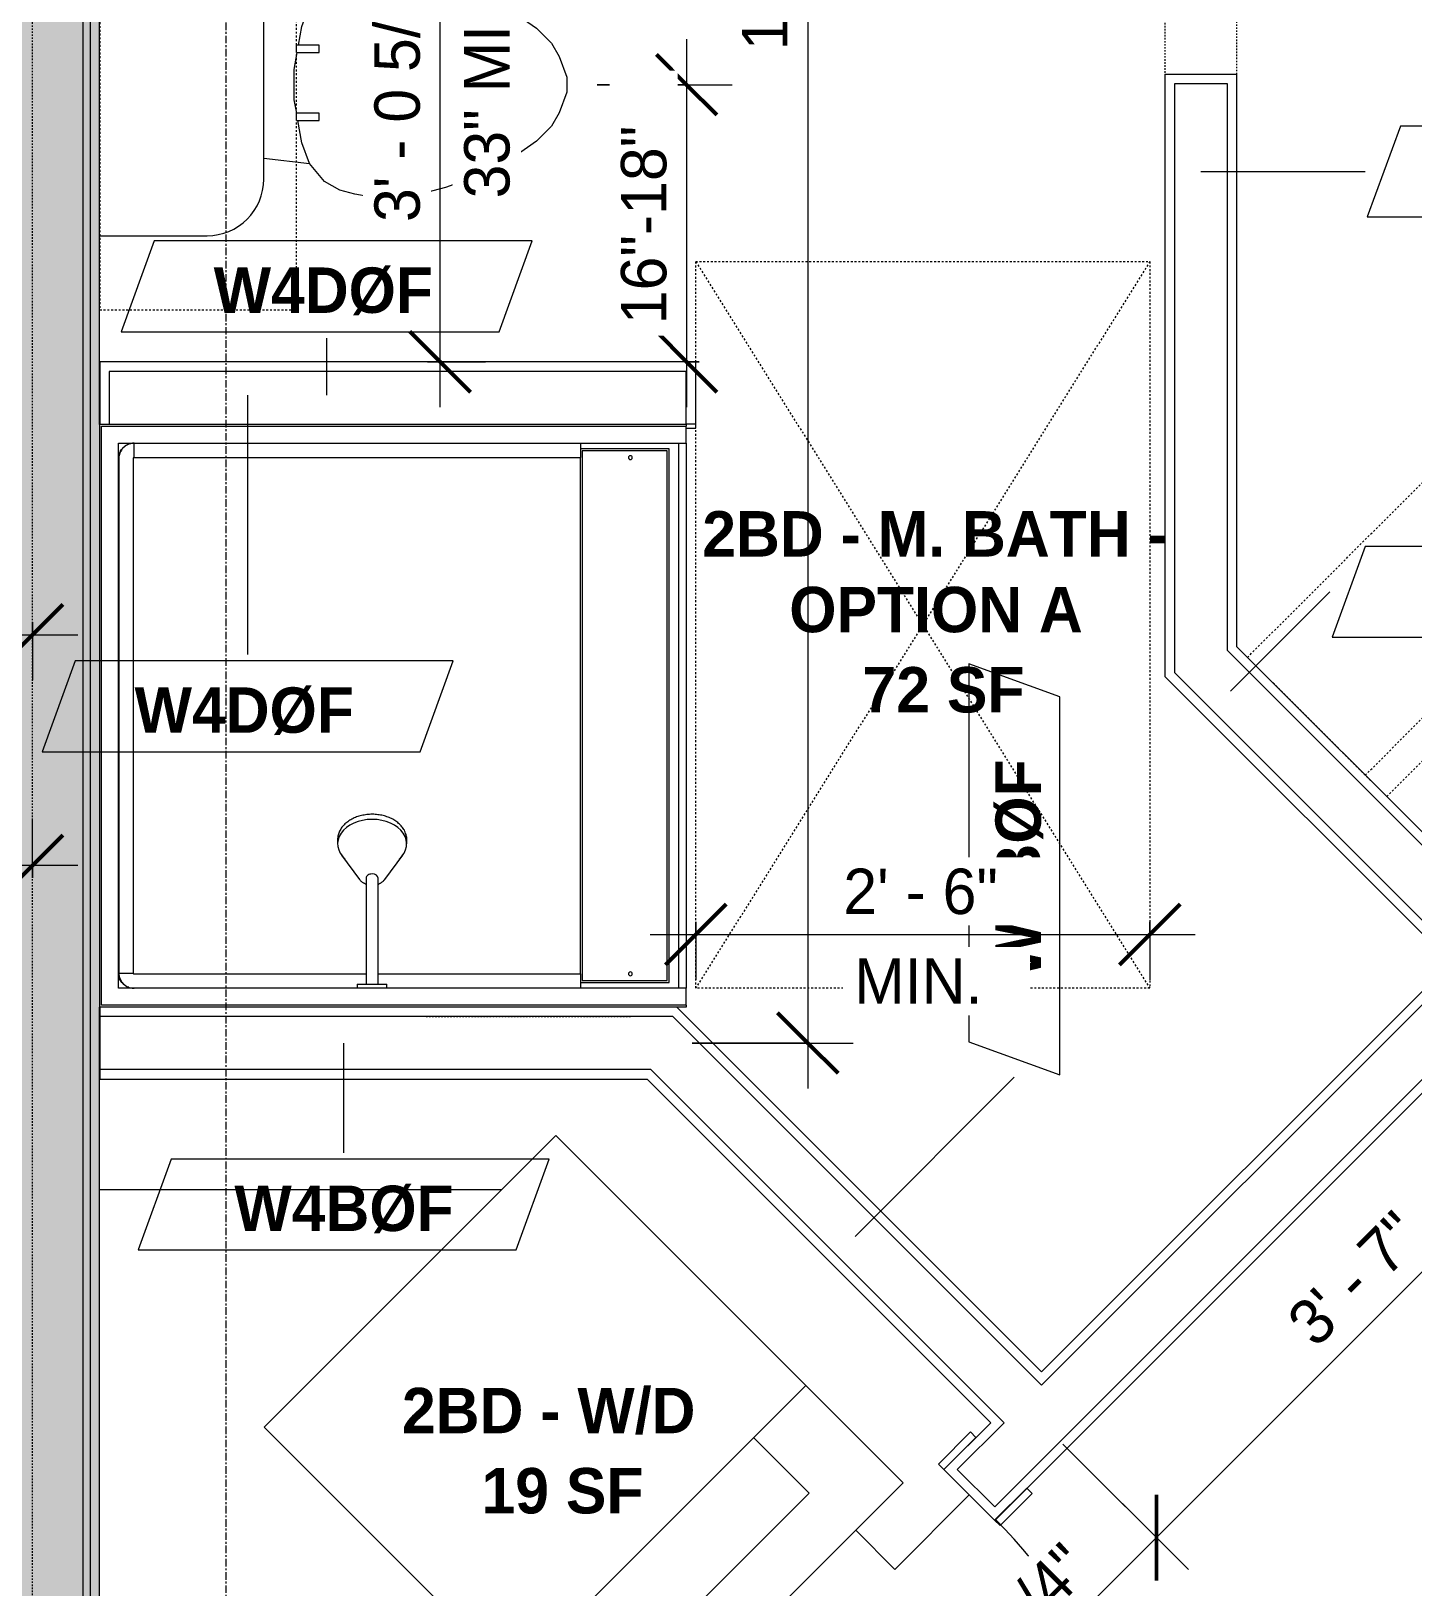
# Model space of a CAD drawing. Header units: inches. Extents: x -4058 to -1781, y 9814 to 12264.
# Drawn here: x -2513.2 to -2421.9, y 10501.3 to 10604.1 of the extents above; entities that cross this region are included whole.
import ezdxf

# ---------------------------------------------------------------- set-up
doc = ezdxf.new("R2010")
doc.units = ezdxf.units.IN
doc.header["$MEASUREMENT"] = 0
for name, pattern in [('Dash', [0.25, 0.125, -0.125]), ('Dash 3_32_', [0.1875, 0.09375, -0.09375]), ('Grid Line 1_2_', [0.875, 0.5, -0.125, 0.125, -0.125]), ('Overhead', [0.15625, 0.09375, -0.0625])]:
    doc.linetypes.add(name, pattern=pattern)
for name, color, linetype, lineweight in [('0-1', 7, 'Continuous', 5), ('A-ANNO-DIMS', 211, 'Continuous', 9), ('A-ANNO-DIMS-32', 211, 'Continuous', 9), ('A-AREA-IDEN', 2, 'Continuous', 9), ('A-DETL-1', 90, 'Dash 3_32_', 9), ('A-DETL-GENF-3', 92, 'Overhead', 9), ('A-DETL-MEDM-1', 33, 'Continuous', 9), ('A-DOOR-2', 31, 'Continuous', 9), ('A-FLOR-2', 192, 'Continuous', 9), ('A-GENM', 5, 'Continuous', 9), ('A-GENM-2', 147, 'Dash', 9), ('A-WALL-1', 7, 'Continuous', 9), ('A-WALL-2', 113, 'Continuous', 9), ('A-WALL-IDEN', 211, 'Continuous', 9), ('I-WALL-1', 1, 'Continuous', 18), ('I-WALL-2', 10, 'Continuous', 5), ('I-WALL-3', 7, 'Continuous', 9), ('P-SANR-FIXT', 6, 'Continuous', 9), ('Q-CASE', 31, 'Continuous', 9), ('Q-CASE-2', 31, 'Dash', 9), ('Q-CASE-HDLN', 31, 'Dash', 9), ('S-GRID-1', 1, 'Grid Line 1_2_', 9)]:
    doc.layers.add(name, color=color, linetype=linetype, lineweight=lineweight)
doc.styles.add('Century Gothic', font='ufonts.com_century-gothic.ttf', dxfattribs={"height": 3})
doc.styles.add('Century Gothic_B', font='GOTHICB.TTF', dxfattribs={"height": 3})
doc.dimstyles.new('MARKETING_DIMENSION', dxfattribs={"dimscale": 12, "dimtxt": 3.132505, "dimasz": 0.333333, "dimexe": 0.25, "dimexo": 0.166667, "dimgap": 0.041667, "dimtad": 1, "dimdec": 4, "dimrnd": 0.0625, "dimzin": 3, "dimdsep": 46, "dimlunit": 4, "dimtxsty": 'Century Gothic', "dimblk1": 'OBLIQUE', "dimblk2": 'OBLIQUE', "dimsah": 1, "dimcen": 0.09, "dimdle": 0.25, "dimazin": 0, "dimtfac": 1, "dimtdec": 4, "dimtix": 1, "dimtmove": 0, "dimatfit": 3, "dimfxl": 1, "dimtvp": 1, "dimtfill": 1, "dimfrac": 2, "dimtolj": 1, "dimtzin": 0, "dimarcsym": 2})
doc.dimstyles.new('THE_DIMENSION_STRING_3', dxfattribs={"dimscale": 12, "dimtxt": 3.132505, "dimasz": 0.333333, "dimexe": 0.25, "dimexo": 0.166667, "dimgap": 0.041667, "dimtad": 1, "dimdec": 4, "dimrnd": 0.0625, "dimzin": 3, "dimdsep": 46, "dimlunit": 4, "dimtxsty": 'Century Gothic', "dimblk1": 'OBLIQUE', "dimblk2": 'OBLIQUE', "dimsah": 1, "dimcen": 0.09, "dimdle": 0.25, "dimazin": 0, "dimtfac": 1, "dimtdec": 4, "dimtix": 1, "dimtmove": 0, "dimatfit": 3, "dimfxl": 1, "dimtvp": 1, "dimtfill": 1, "dimfrac": 2, "dimtolj": 1, "dimtzin": 0, "dimarcsym": 2})
doc.dimstyles.new('THE_DIMENSION_STRING_5', dxfattribs={"dimscale": 12, "dimtxt": 3.132505, "dimasz": 0.333333, "dimexe": 0.25, "dimexo": 0.166667, "dimgap": 0.041667, "dimtad": 1, "dimdec": 4, "dimrnd": 0.0625, "dimzin": 3, "dimdsep": 46, "dimlunit": 4, "dimtxsty": 'Century Gothic', "dimblk1": 'OBLIQUE', "dimblk2": 'OBLIQUE', "dimsah": 1, "dimcen": 0.09, "dimdle": 0.25, "dimazin": 0, "dimtfac": 1, "dimtdec": 4, "dimtix": 1, "dimtmove": 0, "dimatfit": 3, "dimfxl": 1, "dimtvp": 1, "dimtfill": 1, "dimfrac": 2, "dimtolj": 1, "dimtzin": 0, "dimarcsym": 2})

# ---------------------------------------------------------------- blocks, each defined once
blk = doc.blocks.new('CTR - 1st Phase - Common Walls_rvt-1-UNITS PLANS - 3RD FLOOR')
at = {"layer": 'I-WALL-1'}
blk.add_hatch(color=256, dxfattribs=at).paths.add_polyline_path([(-2509.31, 10458.16), (-2508.69, 10458.16), (-2508.69, 10843.14), (-2509.31, 10843.14), (-2509.31, 10463.59)], flags=0)
at = {"layer": 'I-WALL-2'}
for points in [[(-2509.81, 10457.54), (-2509.81, 10843.14), (-2515.31, 10843.14), (-2515.31, 10457.54)], [(-2509.31, 10457.54), (-2509.31, 10843.14), (-2509.81, 10843.14), (-2509.81, 10457.54)]]:
    blk.add_hatch(color=256, dxfattribs=at).paths.add_polyline_path(points, flags=0)
at = {"layer": 'A-WALL-1'}
for p, q in [((-2509.81, 10843.14), (-2509.81, 10458.16)), ((-2509.31, 10843.14), (-2509.31, 10458.16))]:
    blk.add_line(p, q, dxfattribs=at)
at = {"layer": 'I-WALL-3'}
for p, q in [((-2508.69, 10578.1), (-2508.69, 10843.14)), ((-2508.69, 10458.16), (-2508.69, 10539.6))]:
    blk.add_line(p, q, dxfattribs=at)
blk = doc.blocks.new('Door-Opening - CLEAR OPENING - 34_ x 80_-3928388-UNITS PLANS - 3RD FLOOR')
at = {"layer": 'A-DETL-GENF-3'}
for p, q in [((16.68, 2.37), (-17.32, 2.37)), ((-17.32, -2.38), (16.68, -2.38))]:
    blk.add_line(p, q, dxfattribs=at)
at = {"layer": 'A-DETL-MEDM-1'}
for p, q in [((-17.32, 2.37), (-17.32, -2.38)), ((16.68, -2.38), (16.68, 2.37))]:
    blk.add_line(p, q, dxfattribs=at)
blk = doc.blocks.new('OD_CW_Closet - OD_CW_Closet-3810279-UNITS PLANS - 3RD FLOOR')
at = {"layer": 'Q-CASE-HDLN'}
for p, q in [((0.74, -24), (0.74, 0)), ((0.74, 0), (87.24, 0)), ((87.24, 0), (87.24, -24)), ((0.74, -11), (87.24, -11)), ((0.74, -13), (87.24, -13)), ((87.24, -24), (0.74, -24))]:
    blk.add_line(p, q, dxfattribs=at)
blk = doc.blocks.new('SWING - SINGLE - FLUSH - SWING - FLUSH - 3-0 x 6-8 - PASSAGE-4202138-UNITS PLANS - 3RD FLOOR')
at = {"layer": 'A-DOOR-2'}
for p, q in [((16, 10.5), (16, 38.39)), ((18, 38.39), (16, 38.39)), ((18, 10.5), (18, 38.39)), ((16, 2.37), (16, 8.75)), ((18, 2.37), (18, 8.75)), ((-18, 2.87), (-21, 2.87)), ((-21, 2.87), (-21, 2.37)), ((-21, 2.37), (-18, 2.37)), ((-18, 2.37), (-18, 2.87)), ((18, 2.37), (16, 2.37)), ((21, 2.87), (18, 2.87)), ((18, 2.87), (18, 2.37)), ((18, 2.37), (21, 2.37)), ((21, 2.37), (21, 2.87)), ((-18, -2.38), (-21, -2.38)), ((-21, -2.38), (-21, -2.88)), ((-21, -2.88), (-18, -2.88)), ((-18, -2.88), (-18, -2.38)), ((21, -2.38), (18, -2.38)), ((18, -2.38), (18, -2.88)), ((18, -2.88), (21, -2.88)), ((21, -2.88), (21, -2.38))]:
    blk.add_line(p, q, dxfattribs=at)
blk.add_arc((18, 2.37), 36.07, 93.1789, 180, dxfattribs=at)
blk = doc.blocks.new('Toilet-Domestic-3D - Toilet-Domestic-3D-V56-UNITS PLANS - 3RD FLOOR')
at = {"layer": 'P-SANR-FIXT'}
for p, q in [((-2.74, 11), (-1.87, 11.5)), ((-1.87, 11.5), (-0.5, 12)), ((-0.5, 12), (0.5, 12)), ((0.5, 12), (1.87, 11.5)), ((1.87, 11.5), (2.74, 11)), ((-3.74, 10), (-2.74, 11)), ((2.74, 11), (3.74, 10)), ((-5.13, 8), (-3.74, 10)), ((3.74, 10), (5.13, 8)), ((-6.06, 6), (-5.13, 8)), ((5.13, 8), (6.06, 6)), ((-6.79, 4), (-6.06, 6)), ((6.06, 6), (6.79, 4)), ((-7.33, 1.99), (-6.79, 4)), ((6.79, 4), (7.33, 1.99)), ((-7.5, 0), (-7.33, 1.99)), ((7.33, 1.99), (7.5, 0)), ((-7.41, -1), (-7.5, 0)), ((-7.24, -2), (-7.41, -1)), ((7.41, -1), (7.24, -2)), ((7.5, 0), (7.41, -1)), ((-6.97, -3), (-7.24, -2)), ((7.24, -2), (6.97, -3)), ((-6.4, -4), (-6.97, -3)), ((6.97, -3), (6.4, -4)), ((-5.21, -5), (-6.4, -4)), ((6.4, -4), (5.21, -5)), ((-3.84, -5.5), (-5.21, -5)), ((-4.86, -8.02), (-5.21, -5)), ((5.21, -5), (3.84, -5.5)), ((4.86, -8.02), (5.21, -5)), ((-2.61, -5.72), (-3.84, -5.5)), ((-1, -6), (-2.13, -5.8)), ((1, -6), (-1, -6)), ((1.89, -5.84), (1, -6)), ((3.84, -5.5), (2.37, -5.76)), ((6.25, -8.02), (-6.25, -8.02)), ((-9.98, -11.75), (-9.98, -18.86)), ((9.98, -18.86), (9.98, -11.75))]:
    blk.add_line(p, q, dxfattribs=at)
for centre, start, end in [((-6.25, -11.75), 90, 180), ((6.25, -11.75), 0, 90)]:
    blk.add_arc(centre, 3.73, start, end, dxfattribs=at)
blk = doc.blocks.new('ADA Clearances - 30_x48_-V33-UNITS PLANS - 3RD FLOOR')
at = {"layer": 'A-GENM-2'}
for p, q in [((15, 24), (-15, -24)), ((-15, 24), (15, -24)), ((-15, 17.37), (-15, 24)), ((-15, 24), (15, 24)), ((15, 24), (15, -24)), ((-15, -24), (-15, 13)), ((15, -24), (-15, -24))]:
    blk.add_line(p, q, dxfattribs=at)
blk = doc.blocks.new('300 Series Wall Hung Cabinet_326 - 30_-2909952-UNITS PLANS - 3RD FLOOR')
at = {"layer": 'Q-CASE'}
for p, q in [((-2.5, -13.19), (-2.01, -13.19)), ((-2.5, -13.19), (-2.5, -14.69)), ((-2.01, -14.69), (-2.01, -13.19)), ((2, -13.19), (2.49, -13.19)), ((2, -13.19), (2, -14.69)), ((2.49, -14.69), (2.49, -13.19)), ((-2.5, -14.69), (-2.01, -14.69)), ((2, -14.69), (2.49, -14.69))]:
    blk.add_line(p, q, dxfattribs=at)
at = {"layer": 'Q-CASE-2'}
for p, q in [((15, -0.19), (-15, -0.19)), ((-15, -0.19), (-15, -13.19)), ((15, -13.19), (15, -0.19)), ((-15, -13.19), (15, -13.19))]:
    blk.add_line(p, q, dxfattribs=at)
blk = doc.blocks.new('Stacked Washer and Dryer - 26_x25_ - Private-3627842-UNITS PLANS - 3RD FLOOR')
at = {"layer": 'P-SANR-FIXT'}
for p, q in [((0, 13.625), (32.4375, 13.625)), ((0, 13.625), (0, -13.625)), ((23.34375, -13.625), (23.34375, 13.625)), ((32.4375, 13.625), (32.4375, -13.625)), ((28.53125, 8.75), (23.34375, 8.75)), ((28.53125, -8.75), (28.53125, 8.75)), ((23.34375, -8.75), (28.53125, -8.75)), ((32.4375, -13.625), (0, -13.625))]:
    blk.add_line(p, q, dxfattribs=at)
blk = doc.blocks.new('The Shower - The Shower-4199730-UNITS PLANS - 3RD FLOOR')
at = {"layer": 'P-SANR-FIXT'}
for p, q in [((0, 39.25), (0.12, 39.25)), ((0, 0.5), (0, 39.25)), ((1.25, 39.25), (0.12, 39.25)), ((0.12, 0.62), (0.12, 39.25)), ((1.25, 39.25), (37.25, 39.25)), ((1.25, 38.75), (1.25, 39.25)), ((1.25, 1.75), (1.25, 39.25)), ((37.25, 39.25), (37.25, 38.75)), ((38.38, 39.25), (37.25, 39.25)), ((37.25, 39.25), (37.25, 19.48)), ((38.38, 39.25), (38.5, 39.25)), ((38.38, 39.25), (38.38, 0.62)), ((38.5, 39.25), (38.5, 0.5)), ((37.25, 38.75), (1.25, 38.75)), ((1.62, 38.13), (1.62, 32.27)), ((36.88, 38.13), (1.62, 38.13)), ((36.88, 32.27), (36.88, 38.13)), ((36.75, 38), (1.75, 38)), ((1.75, 38), (1.75, 32.38)), ((36.75, 32.38), (36.75, 38)), ((1.75, 32.38), (36.75, 32.38)), ((2.2, 2.75), (2.2, 32.27)), ((36.3, 32.27), (2.2, 32.27)), ((36.3, 18.89), (36.3, 32.27)), ((36.3, 2.75), (36.3, 18.11)), ((37.25, 17.52), (37.25, 1.75)), ((1.28, 2.51), (1.3, 2.43)), ((1.37, 2.28), (1.38, 2.26)), ((1.4, 2.23), (1.42, 2.2)), ((1.51, 2.08), (1.58, 2.01)), ((2.25, 2.7), (36.25, 2.7)), ((36.92, 2.01), (36.99, 2.08)), ((37.08, 2.2), (37.1, 2.23)), ((37.12, 2.26), (37.13, 2.28)), ((37.2, 2.43), (37.22, 2.51)), ((37.25, 1.75), (1.25, 1.75)), ((1.7, 1.92), (1.73, 1.9)), ((1.93, 1.8), (2.01, 1.78)), ((2.25, 1.77), (36.25, 1.77)), ((36.25, 1.75), (36.25, 1.77)), ((36.49, 1.78), (36.57, 1.8)), ((36.77, 1.9), (36.8, 1.92)), ((38.5, 0.5), (0, 0.5)), ((38.38, 0.62), (0.12, 0.62))]:
    blk.add_line(p, q, dxfattribs=at)
for centre, radius, start, end in [((2.2, 35.56), 0.125, 0, 180), ((2.2, 35.56), 0.125, 180, 0), ((36.3, 35.56), 0.125, 0, 180), ((36.3, 35.56), 0.125, 180, 0), ((2.25, 2.75), 1, 180, 270), ((36.25, 2.75), 1, 270, 0)]:
    blk.add_arc(centre, radius, start, end, dxfattribs=at)
for centre, major_axis, start_param, end_param in [((2.2, 32.28), (-0.95, 0), 0, 1.570796), ((36.3, 32.28), (0.95, 0), 4.712389, 6.283185)]:
    blk.add_ellipse(centre, major_axis=major_axis, ratio=0.019505, start_param=start_param, end_param=end_param, dxfattribs=at)
for points, knots in [([(1.25, 2.77), (1.25, 2.77), (1.27, 2.76), (1.4, 2.76), (1.64, 2.75), (1.95, 2.75), (2.12, 2.75), (2.2, 2.75)], [-1, -1, -1, -1, -0.833333, -0.666667, -0.333333, -0.166667, 0, 0, 0, 0]), ([(1.25, 2.77), (1.25, 2.7), (1.26, 2.57), (1.34, 2.32), (1.53, 2.04), (1.8, 1.86), (2.06, 1.78), (2.19, 1.77), (2.25, 1.77)], [-1, -1, -1, -1, -0.874768, -0.749536, -0.499072, -0.248608, -0.123376, 0.001856, 0.001856, 0.001856, 0.001856]), ([(1.59, 2), (1.55, 2.04), (1.47, 2.12), (1.41, 2.21), (1.38, 2.25)], [0.4597287, 0.4597287, 0.4597287, 0.4597287, 0.5714286, 0.666048, 0.666048, 0.666048, 0.666048]), ([(2.2, 2.75), (2.2, 2.74), (2.2, 2.74), (2.2, 2.73), (2.21, 2.72), (2.21, 2.72), (2.22, 2.71), (2.23, 2.71), (2.24, 2.7), (2.24, 2.7), (2.25, 2.7), (2.25, 2.7)], [-1, -1, -1, -1, -0.833333, -0.75, -0.666667, -0.583333, -0.416667, -0.291667, -0.208333, -0.083333, 0, 0, 0, 0]), ([(36.25, 1.77), (36.32, 1.77), (36.45, 1.78), (36.7, 1.86), (36.98, 2.04), (37.16, 2.32), (37.24, 2.57), (37.25, 2.7), (37.25, 2.77)], [-1, -1, -1, -1, -0.874768, -0.749536, -0.499072, -0.248608, -0.123376, 0.001856, 0.001856, 0.001856, 0.001856]), ([(36.25, 2.7), (36.26, 2.7), (36.26, 2.7), (36.27, 2.7), (36.28, 2.71), (36.28, 2.71), (36.29, 2.72), (36.29, 2.73), (36.3, 2.74), (36.3, 2.74), (36.3, 2.75), (36.3, 2.75)], [-1, -1, -1, -1, -0.833333, -0.75, -0.666667, -0.583333, -0.416667, -0.291667, -0.208333, -0.083333, 0, 0, 0, 0]), ([(36.25, 1.8), (36.25, 1.82), (36.25, 1.91), (36.25, 2.14), (36.25, 2.45), (36.25, 2.62), (36.25, 2.7)], [-0.8333333, -0.8333333, -0.8333333, -0.8333333, -0.6666667, -0.3333333, -0.1666667, 0, 0, 0, 0]), ([(37.01, 2.11), (36.97, 2.05), (36.89, 1.97), (36.79, 1.91), (36.75, 1.88)], [0.4462442, 0.4462442, 0.4462442, 0.4462442, 0.5714286, 0.666048, 0.666048, 0.666048, 0.666048]), ([(37.19, 2.42), (37.18, 2.38), (37.16, 2.33), (37.13, 2.27), (37.12, 2.25)], [0.2167295, 0.2167295, 0.2167295, 0.2167295, 0.2857143, 0.332096, 0.332096, 0.332096, 0.332096]), ([(2.25, 1.75), (2.17, 1.75), (2.03, 1.77), (1.86, 1.82), (1.77, 1.87), (1.75, 1.88)], [0, 0, 0, 0, 0.1428571, 0.2857143, 0.332096, 0.332096, 0.332096, 0.332096]), ([(36.75, 1.88), (36.7, 1.85), (36.59, 1.8), (36.42, 1.76), (36.31, 1.75), (36.25, 1.75)], [0.6665409, 0.6665409, 0.6665409, 0.6665409, 0.7857143, 0.8928571, 1, 1, 1, 1])]:
    blk.add_open_spline(points, degree=3, knots=knots, dxfattribs=at)
for points in [[(1.25, 2.71), (1.25, 2.72), (1.25, 2.74), (1.25, 2.75)], [(1.38, 2.25), (1.37, 2.27), (1.36, 2.3), (1.35, 2.32)], [(37.12, 2.25), (37.09, 2.21), (37.07, 2.18), (37.05, 2.15)], [(37.25, 2.75), (37.25, 2.72), (37.25, 2.7), (37.25, 2.67)], [(1.75, 1.88), (1.71, 1.91), (1.67, 1.94), (1.63, 1.97)]]:
    blk.add_open_spline(points, degree=3, dxfattribs=at)
blk = doc.blocks.new('Shower Head - Shower Head-3265626-UNITS PLANS - 3RD FLOOR')
at = {"layer": 'P-SANR-FIXT'}
for p, q in [((-0.98, 0), (-0.98, -0.26)), ((-0.98, 0), (0.98, 0)), ((0.98, -0.26), (-0.98, -0.26)), ((-0.39, -0.26), (-0.39, -1)), ((0.39, -1), (0.39, -0.26)), ((0.98, -0.26), (0.98, 0)), ((-0.39, -6.01), (-0.39, -7.27)), ((0.39, -7.27), (0.39, -6.01)), ((-0.84, -7.19), (-2.02, -8.78)), ((2.02, -8.78), (0.84, -7.19)), ((-2.28, -9.54), (-2.28, -9.81)), ((2.28, -9.81), (2.28, -9.54))]:
    blk.add_line(p, q, dxfattribs=at)
at = {"layer": 'P-SANR-FIXT', "flags": 128}
for points in [[(-0.39, -1), (-0.39, -1.29), (-0.39, -1.57), (-0.39, -1.85), (-0.39, -2.13), (-0.39, -2.41), (-0.39, -2.69), (-0.39, -2.96), (-0.39, -3.23), (-0.39, -3.5), (-0.39, -3.76), (-0.39, -4.02), (-0.39, -4.27), (-0.39, -4.52), (-0.39, -4.77), (-0.39, -5), (-0.39, -5.23), (-0.39, -5.46), (-0.39, -5.67), (-0.39, -5.88), (-0.39, -6.01)], [(0.39, -6.01), (0.39, -5.81), (0.39, -5.6), (0.39, -5.38), (0.39, -5.15), (0.39, -4.92), (0.39, -4.68), (0.39, -4.43), (0.39, -4.18), (0.39, -3.93), (0.39, -3.67), (0.39, -3.4), (0.39, -3.13), (0.39, -2.86), (0.39, -2.59), (0.39, -2.31), (0.39, -2.03), (0.39, -1.75), (0.39, -1.46), (0.39, -1.18), (0.39, -1)], [(-0.39, -6.87), (-0.43, -6.88), (-0.46, -6.9), (-0.49, -6.91), (-0.52, -6.93), (-0.55, -6.94), (-0.58, -6.96), (-0.61, -6.98), (-0.64, -7), (-0.67, -7.03), (-0.7, -7.05), (-0.73, -7.07), (-0.76, -7.1), (-0.78, -7.13), (-0.81, -7.16), (-0.83, -7.19), (-0.84, -7.19)], [(0.84, -7.19), (0.81, -7.16), (0.79, -7.13), (0.76, -7.1), (0.73, -7.08), (0.7, -7.05), (0.68, -7.03), (0.65, -7.01), (0.62, -6.98), (0.59, -6.97), (0.56, -6.95), (0.53, -6.93), (0.49, -6.91), (0.46, -6.9), (0.43, -6.89), (0.4, -6.87)], [(-2.28, -9.81), (-2.28, -9.88), (-2.28, -9.95), (-2.27, -10.02), (-2.25, -10.09), (-2.24, -10.16), (-2.21, -10.23), (-2.19, -10.3), (-2.16, -10.36), (-2.13, -10.43), (-2.09, -10.49), (-2.05, -10.55), (-2.01, -10.61), (-1.97, -10.67), (-1.92, -10.73), (-1.86, -10.79), (-1.81, -10.84), (-1.75, -10.89), (-1.69, -10.94), (-1.63, -10.99), (-1.57, -11.04), (-1.5, -11.08), (-1.43, -11.12), (-1.36, -11.16), (-1.28, -11.2), (-1.21, -11.24), (-1.13, -11.27), (-1.05, -11.3), (-0.97, -11.33), (-0.89, -11.36), (-0.81, -11.38), (-0.72, -11.4), (-0.64, -11.42), (-0.55, -11.44), (-0.47, -11.45), (-0.38, -11.46), (-0.29, -11.47), (-0.2, -11.48), (-0.11, -11.49), (-0.02, -11.49), (0, -11.49)], [(0, -11.49), (0.09, -11.49), (0.18, -11.48), (0.27, -11.48), (0.35, -11.47), (0.44, -11.46), (0.53, -11.44), (0.62, -11.43), (0.7, -11.41), (0.79, -11.39), (0.87, -11.36), (0.95, -11.34), (1.03, -11.31), (1.11, -11.28), (1.19, -11.25), (1.26, -11.21), (1.34, -11.17), (1.41, -11.13), (1.48, -11.09), (1.55, -11.05), (1.61, -11), (1.68, -10.95), (1.74, -10.9), (1.8, -10.85), (1.85, -10.8), (1.9, -10.74), (1.95, -10.69), (2, -10.63), (2.04, -10.57), (2.08, -10.51), (2.12, -10.44), (2.15, -10.38), (2.18, -10.31), (2.21, -10.25), (2.23, -10.18), (2.25, -10.11), (2.26, -10.04), (2.27, -9.97), (2.28, -9.9), (2.28, -9.83), (2.28, -9.81)]]:
    blk.add_lwpolyline(points, dxfattribs=at)
at = {"layer": 'P-SANR-FIXT'}
for centre, major_axis, start_param, end_param in [((0, -7.27), (0.394, 0), 3.141593, 4.712389), ((0, -7.27), (-0.394, 0), 1.570796, 3.141593), ((0, -9.54), (2.28, 0), 2.468394, 4.712389), ((0, -9.54), (-2.28, 0), 1.570796, 3.814791)]:
    blk.add_ellipse(centre, major_axis=major_axis, ratio=0.707107, start_param=start_param, end_param=end_param, dxfattribs=at)
blk = doc.blocks.new('DIMBLOCK649-UNITS PLANS - 3RD FLOOR')
at = {"layer": 'A-ANNO-DIMS-32'}
for p, q in [((-2445.05, 10510.73), (-2436.76, 10502.44)), ((-2438.88, 10504.56), (-2445.05, 10510.73)), ((-2456.38, 10487.06), (-2438.88, 10504.56)), ((-2456.96, 10487.65), (-2454.25, 10484.94)), ((-2456.38, 10487.06), (-2456.96, 10487.65))]:
    blk.add_line(p, q, dxfattribs=at)
at = {"layer": 'A-ANNO-DIMS-32', "lineweight": 50}
for p, q in [((-2438.88, 10504.56), (-2438.88, 10507.39)), ((-2438.88, 10504.56), (-2438.88, 10501.73)), ((-2456.38, 10487.06), (-2456.38, 10489.89)), ((-2456.38, 10487.06), (-2456.38, 10484.23))]:
    blk.add_line(p, q, dxfattribs=at)
at = {"layer": 'A-ANNO-DIMS-32', "color": 0, "insert": (-2457.12, 10492.47), "char_height": 3, "width": 21.7784, "attachment_point": 1, "rotation": 45, "line_spacing_factor": 0.984502, "style": 'Century Gothic', "bg_fill": 3, "box_fill_scale": 1.25, "bg_fill_color": 256, "bg_fill_true_color": 13158600, "bg_fill_transparency": 0}
blk.add_mtext('2\' - 0 3/4"', dxfattribs=at)
blk = doc.blocks.new('_Oblique')
at = {"color": 0, "linetype": 'ByBlock', "lineweight": -2}
blk.add_line((-0.5, -0.5), (0.5, 0.5), dxfattribs=at)
blk = doc.blocks.new('DIMBLOCK650-UNITS PLANS - 3RD FLOOR')
at = {"layer": 'A-ANNO-DIMS-32'}
for p, q in [((-2414.65, 10541.14), (-2406.35, 10532.84)), ((-2408.47, 10534.97), (-2414.65, 10541.14)), ((-2438.88, 10504.56), (-2408.47, 10534.97)), ((-2445.05, 10510.73), (-2436.76, 10502.44)), ((-2438.88, 10504.56), (-2445.05, 10510.73))]:
    blk.add_line(p, q, dxfattribs=at)
at = {"layer": 'A-ANNO-DIMS-32', "lineweight": 50}
for p, q in [((-2408.47, 10534.97), (-2408.47, 10537.79)), ((-2408.47, 10534.97), (-2408.47, 10532.14)), ((-2438.88, 10504.56), (-2438.88, 10507.39)), ((-2438.88, 10504.56), (-2438.88, 10501.73))]:
    blk.add_line(p, q, dxfattribs=at)
at = {"layer": 'A-ANNO-DIMS-32', "color": 0, "insert": (-2430.46, 10519.13), "char_height": 3, "width": 12.5897, "attachment_point": 1, "rotation": 45, "line_spacing_factor": 0.984502, "style": 'Century Gothic', "bg_fill": 3, "box_fill_scale": 1.25, "bg_fill_color": 256, "bg_fill_true_color": 13158600, "bg_fill_transparency": 0}
blk.add_mtext('3\' - 7"', dxfattribs=at)
blk = doc.blocks.new('DIMBLOCK804-UNITS PLANS - 3RD FLOOR')
at = {"layer": 'A-ANNO-DIMS-32', "lineweight": 50}
for p, q in [((-2486.19, 10618.85), (-2488.19, 10620.85)), ((-2486.19, 10618.85), (-2484.19, 10616.85)), ((-2486.19, 10582.23), (-2488.19, 10584.23)), ((-2486.19, 10582.23), (-2484.19, 10580.23))]:
    blk.add_line(p, q, dxfattribs=at)
at = {"layer": 'A-ANNO-DIMS-32'}
for p, q in [((-2486.19, 10579.23), (-2486.19, 10621.85)), ((-2487.02, 10618.85), (-2483.19, 10618.85)), ((-2486.19, 10618.85), (-2487.02, 10618.85)), ((-2487.02, 10582.23), (-2483.19, 10582.23)), ((-2486.19, 10582.23), (-2487.02, 10582.23))]:
    blk.add_line(p, q, dxfattribs=at)
at = {"layer": 'A-ANNO-DIMS-32', "color": 0, "char_height": 3, "attachment_point": 1, "rotation": 90, "line_spacing_factor": 0.984502, "style": 'Century Gothic', "bg_fill": 3, "box_fill_scale": 1.25, "bg_fill_color": 256, "bg_fill_true_color": 13158600, "bg_fill_transparency": 0}
for s, insert, width in [('3\' - 0 5/8"', (-2490.54, 10591.47), 21.7784), ('33" MIN', (-2484.61, 10593.03), 18.0194)]:
    blk.add_mtext(s, dxfattribs=dict(at, insert=insert, width=width))
blk = doc.blocks.new('DIMBLOCK810-UNITS PLANS - 3RD FLOOR')
at = {"layer": 'A-ANNO-DIMS-32'}
for p, q in [((-2469.91, 10603.54), (-2469.91, 10579.23)), ((-2475.83, 10600.54), (-2466.91, 10600.54)), ((-2469.91, 10600.54), (-2475.83, 10600.54)), ((-2469.08, 10582.23), (-2472.91, 10582.23)), ((-2469.91, 10582.23), (-2469.08, 10582.23))]:
    blk.add_line(p, q, dxfattribs=at)
at = {"layer": 'A-ANNO-DIMS-32', "lineweight": 50}
for p, q in [((-2469.91, 10600.54), (-2471.91, 10602.54)), ((-2469.91, 10600.54), (-2467.91, 10598.54)), ((-2469.91, 10582.23), (-2471.91, 10584.23)), ((-2469.91, 10582.23), (-2467.91, 10580.23))]:
    blk.add_line(p, q, dxfattribs=at)
at = {"layer": 'A-ANNO-DIMS-32', "color": 0, "insert": (-2474.25, 10584.72), "char_height": 3, "width": 15.9907, "attachment_point": 1, "rotation": 90, "line_spacing_factor": 0.984502, "style": 'Century Gothic', "bg_fill": 3, "box_fill_scale": 1.25, "bg_fill_color": 256, "bg_fill_true_color": 13158600, "bg_fill_transparency": 0}
blk.add_mtext('16"-18"', dxfattribs=at)
blk = doc.blocks.new('Wall Tag - Arch Wall-3956453-UNITS PLANS - 3RD FLOOR')
at = {"layer": 'A-WALL-IDEN'}
for p, q in [((-0.3561, 0.0937), (-0.4244, -0.0937)), ((0.4244, 0.0937), (-0.3561, 0.0937)), ((0.3561, -0.0937), (0.4244, 0.0937)), ((-0.4244, -0.0937), (0.3561, -0.0937))]:
    blk.add_line(p, q, dxfattribs=at)
blk = doc.blocks.new('DIMBLOCK1193-UNITS PLANS - 3RD FLOOR')
at = {"layer": 'A-ANNO-DIMS-32', "lineweight": 50}
for p, q in [((-2469.31, 10544.4), (-2467.31, 10546.4)), ((-2439.31, 10544.4), (-2437.31, 10546.4)), ((-2469.31, 10544.4), (-2471.31, 10542.4)), ((-2439.31, 10544.4), (-2441.31, 10542.4))]:
    blk.add_line(p, q, dxfattribs=at)
at = {"layer": 'A-ANNO-DIMS-32'}
for p, q in [((-2469.31, 10545.23), (-2469.31, 10541.4)), ((-2469.31, 10544.4), (-2469.31, 10545.23)), ((-2439.31, 10545.23), (-2439.31, 10541.4)), ((-2439.31, 10544.4), (-2439.31, 10545.23)), ((-2472.31, 10544.4), (-2436.31, 10544.4))]:
    blk.add_line(p, q, dxfattribs=at)
at = {"layer": 'A-ANNO-DIMS-32', "color": 0, "char_height": 3, "attachment_point": 1, "line_spacing_factor": 0.984502, "style": 'Century Gothic', "bg_fill": 3, "box_fill_scale": 1.25, "bg_fill_color": 256, "bg_fill_true_color": 13158600, "bg_fill_transparency": 0}
for s, insert, width in [('2\' - 6"', (-2459.56, 10548.75), 12.5897), ('MIN.', (-2458.84, 10542.82), 10.8594)]:
    blk.add_mtext(s, dxfattribs=dict(at, insert=insert, width=width))
blk = doc.blocks.new('DIMBLOCK1224-UNITS PLANS - 3RD FLOOR')
at = {"layer": 'A-ANNO-DIMS-32'}
for p, q in [((-2461.91, 10684.23), (-2461.91, 10534.23)), ((-2461.08, 10681.23), (-2464.91, 10681.23)), ((-2461.91, 10681.23), (-2461.08, 10681.23)), ((-2469.54, 10537.23), (-2458.91, 10537.23)), ((-2461.91, 10537.23), (-2469.54, 10537.23))]:
    blk.add_line(p, q, dxfattribs=at)
at = {"layer": 'A-ANNO-DIMS-32', "lineweight": 50}
for p, q in [((-2461.91, 10681.23), (-2463.91, 10683.23)), ((-2461.91, 10681.23), (-2459.91, 10679.23)), ((-2461.91, 10537.23), (-2463.91, 10539.23)), ((-2461.91, 10537.23), (-2459.91, 10535.23))]:
    blk.add_line(p, q, dxfattribs=at)
at = {"layer": 'A-ANNO-DIMS-32', "color": 0, "insert": (-2466.25, 10602.81), "char_height": 3, "width": 15.394, "attachment_point": 1, "rotation": 90, "line_spacing_factor": 0.984502, "style": 'Century Gothic', "bg_fill": 3, "box_fill_scale": 1.25, "bg_fill_color": 256, "bg_fill_true_color": 13158600, "bg_fill_transparency": 0}
blk.add_mtext('12\' - 0"', dxfattribs=at)
blk = doc.blocks.new('DIMBLOCK1315-UNITS PLANS - 3RD FLOOR')
at = {"layer": 'A-ANNO-DIMS-32'}
for p, q in [((-2589.12, 10539.52), (-2589.12, 10551.96)), ((-2513.12, 10548.14), (-2513.12, 10551.96)), ((-2510.12, 10548.96), (-2589.12, 10548.96)), ((-2589.12, 10548.96), (-2589.12, 10539.52)), ((-2513.12, 10548.96), (-2513.12, 10548.14))]:
    blk.add_line(p, q, dxfattribs=at)
at = {"layer": 'A-ANNO-DIMS-32', "lineweight": 50}
for p, q in [((-2589.12, 10548.96), (-2587.12, 10550.96)), ((-2513.12, 10548.96), (-2511.12, 10550.96)), ((-2589.12, 10548.96), (-2591.12, 10546.96)), ((-2513.12, 10548.96), (-2515.12, 10546.96))]:
    blk.add_line(p, q, dxfattribs=at)
at = {"layer": 'A-ANNO-DIMS-32', "color": 0, "insert": (-2556.37, 10553.31), "char_height": 3, "width": 12.5897, "attachment_point": 1, "line_spacing_factor": 0.984502, "style": 'Century Gothic', "bg_fill": 3, "box_fill_scale": 1.25, "bg_fill_color": 256, "bg_fill_true_color": 13158600, "bg_fill_transparency": 0}
blk.add_mtext('6\' - 4"', dxfattribs=at)
blk = doc.blocks.new('DIMBLOCK1394-UNITS PLANS - 3RD FLOOR')
at = {"layer": 'A-ANNO-DIMS-32'}
for p, q in [((-2635.12, 10574.53), (-2635.12, 10561.2)), ((-2635.12, 10564.2), (-2635.12, 10574.53)), ((-2513.12, 10565.03), (-2513.12, 10561.2)), ((-2513.12, 10564.2), (-2513.12, 10565.03)), ((-2635.12, 10564.2), (-2510.12, 10564.2))]:
    blk.add_line(p, q, dxfattribs=at)
at = {"layer": 'A-ANNO-DIMS-32', "lineweight": 50}
for p, q in [((-2635.12, 10564.2), (-2633.12, 10566.2)), ((-2513.12, 10564.2), (-2511.12, 10566.2)), ((-2635.12, 10564.2), (-2637.12, 10562.2)), ((-2513.12, 10564.2), (-2515.12, 10562.2))]:
    blk.add_line(p, q, dxfattribs=at)
at = {"layer": 'A-ANNO-DIMS-32', "color": 0, "insert": (-2580.54, 10568.55), "char_height": 3, "width": 15.394, "attachment_point": 1, "line_spacing_factor": 0.984502, "style": 'Century Gothic', "bg_fill": 3, "box_fill_scale": 1.25, "bg_fill_color": 256, "bg_fill_true_color": 13158600, "bg_fill_transparency": 0}
blk.add_mtext('10\' - 2"', dxfattribs=at)

msp = doc.modelspace()

# ---------------------------------------------------------------- linework, layer by layer
at = {"layer": 'A-DETL-1'}
for p, q in [((-2513.12374, 10458.15981), (-2513.12374, 10812.15981)), ((-2438.31124, 10575.80068), (-2438.31124, 10566.05068)), ((-2487.12374, 10538.9769), (-2473.62374, 10538.9769))]:
    msp.add_line(p, q, dxfattribs=at)
at = {"layer": 'A-FLOR-2'}
for p, q in [((-2482.12786, 10527.5394), (-2508.68624, 10527.5394)), ((-2451.23705, 10507.3772), (-2456.15318, 10502.46108)), ((-2456.15318, 10502.46108), (-2458.7429, 10505.0508))]:
    msp.add_line(p, q, dxfattribs=at)
at = {"layer": 'A-WALL-2'}
for p, q in [((-2449.55767, 10506.58171), (-2351.18624, 10604.95315)), ((-2449.55767, 10505.69782), (-2350.56124, 10604.69426)), ((-2438.31124, 10601.2269), (-2438.31124, 10561.44656)), ((-2437.68624, 10600.6019), (-2437.68624, 10561.70545)), ((-2434.18624, 10600.6019), (-2437.68624, 10600.6019)), ((-2434.18624, 10563.15519), (-2434.18624, 10600.6019)), ((-2433.56124, 10563.41408), (-2433.56124, 10601.2269)), ((-2469.31124, 10582.2269), (-2508.68624, 10582.2269)), ((-2508.68624, 10582.2269), (-2508.68624, 10578.1019)), ((-2469.31124, 10577.8519), (-2469.31124, 10582.2269)), ((-2508.06124, 10581.6019), (-2508.06124, 10578.1019)), ((-2469.93624, 10581.6019), (-2508.06124, 10581.6019)), ((-2469.93624, 10578.1019), (-2469.93624, 10581.6019)), ((-2469.31124, 10578.1019), (-2469.93624, 10578.1019)), ((-2469.93624, 10577.8519), (-2469.31124, 10577.8519)), ((-2416.06009, 10545.91293), (-2433.56124, 10563.41408)), ((-2434.18624, 10563.15519), (-2416.06009, 10545.02904)), ((-2438.31124, 10561.44656), (-2419.41884, 10542.55417)), ((-2437.68624, 10561.70545), (-2418.53496, 10542.55417)), ((-2419.41884, 10542.55417), (-2446.46568, 10515.50733)), ((-2418.53496, 10542.55417), (-2446.46568, 10514.62345)), ((-2508.68624, 10539.6019), (-2508.68624, 10534.8519)), ((-2470.81912, 10538.9769), (-2508.68624, 10538.9769)), ((-2470.81912, 10538.9769), (-2446.46568, 10514.62345)), ((-2446.46568, 10515.50733), (-2470.56024, 10539.6019)), ((-2472.26887, 10535.4769), (-2508.68624, 10535.4769)), ((-2508.68624, 10534.8519), (-2472.52775, 10534.8519)), ((-2472.52775, 10534.8519), (-2449.82444, 10512.14858)), ((-2472.26887, 10535.4769), (-2448.94055, 10512.14858)), ((-2449.82444, 10512.14858), (-2452.91643, 10509.05658)), ((-2448.94055, 10512.14858), (-2452.03255, 10509.05658)), ((-2452.91643, 10509.05658), (-2449.55767, 10505.69782)), ((-2452.03255, 10509.05658), (-2449.55767, 10506.58171))]:
    msp.add_line(p, q, dxfattribs=at)
at = {"layer": 'A-WALL-IDEN'}
for p, q in [((-2435.93624, 10594.80416), (-2425.09308, 10594.80416)), ((-2493.68635, 10580.0394), (-2493.68635, 10583.79721)), ((-2498.9123, 10580.0394), (-2498.9123, 10562.89341)), ((-2433.9732, 10560.46728), (-2427.41084, 10567.02964)), ((-2492.57161, 10537.2269), (-2492.57161, 10529.97878)), ((-2458.77352, 10524.45642), (-2448.26233, 10534.96762))]:
    msp.add_line(p, q, dxfattribs=at)
at = {"layer": 'S-GRID-1'}
msp.add_line((-2500.32374, 9814.0266), (-2500.32374, 12247.50061), dxfattribs=at)

# ---------------------------------------------------------------- block references
at = {"layer": '0-1'}
msp.add_blockref('CTR - 1st Phase - Common Walls_rvt-1-UNITS PLANS - 3RD FLOOR', (0, 0), dxfattribs=at)
at = {"layer": 'A-DOOR-2'}
for name, p, rotation in [('Door-Opening - CLEAR OPENING - 34_ x 80_-3928388-UNITS PLANS - 3RD FLOOR', (-2435.93624, 10617.90451), 270.0000000000298), ('SWING - SINGLE - FLUSH - SWING - FLUSH - 3-0 x 6-8 - PASSAGE-4202138-UNITS PLANS - 3RD FLOOR', (-2463.96497, 10494.64928), 225.0000000000305)]:
    msp.add_blockref(name, p, dxfattribs=dict(at, rotation=rotation))
at = {"layer": 'A-GENM'}
msp.add_blockref('ADA Clearances - 30_x48_-V33-UNITS PLANS - 3RD FLOOR', (-2454.31124, 10564.8519), dxfattribs=at)
at = {"layer": 'A-WALL-IDEN', "xscale": 31.99999999999999, "yscale": 31.99999999999999, "zscale": 31.99999999999999}
for p in [(-2411.36138, 10594.80416), (-2413.67913, 10567.02964), (-2498.9123, 10559.47539), (-2492.57161, 10526.56077)]:
    msp.add_blockref('Wall Tag - Arch Wall-3956453-UNITS PLANS - 3RD FLOOR', p, dxfattribs=at)
at = {"layer": 'P-SANR-FIXT'}
for name, p, rotation in [('Toilet-Domestic-3D - Toilet-Domestic-3D-V56-UNITS PLANS - 3RD FLOOR', (-2489.83043, 10600.5394), 269.9999999997177), ('The Shower - The Shower-4199730-UNITS PLANS - 3RD FLOOR', (-2509.18624, 10578.1019), 270.000000000082), ('Shower Head - Shower Head-3265626-UNITS PLANS - 3RD FLOOR', (-2490.68624, 10540.8519), 180), ('Stacked Washer and Dryer - 26_x25_ - Private-3627842-UNITS PLANS - 3RD FLOOR', (-2488.17932, 10521.48794), 314.9999999999666)]:
    msp.add_blockref(name, p, dxfattribs=dict(at, rotation=rotation))
at = {"layer": 'Q-CASE'}
for name, p, rotation in [('OD_CW_Closet - OD_CW_Closet-3810279-UNITS PLANS - 3RD FLOOR', (-2433.37577, 10562.18533), 45.00000000001427), ('300 Series Wall Hung Cabinet_326 - 30_-2909952-UNITS PLANS - 3RD FLOOR', (-2508.86915, 10600.6644), 89.99999999985475)]:
    msp.add_blockref(name, p, dxfattribs=dict(at, rotation=rotation))

# ---------------------------------------------------------------- texts
at = {"layer": 'A-AREA-IDEN', "char_height": 3, "attachment_point": 1, "style": 'Century Gothic_B'}
for s, insert, width in [('2BD - M. BATH -', (-2468.88062, 10572.36657), 38.077), ('OPTION A', (-2463.13062, 10567.36657), 24.24), ('72 SF', (-2458.29164, 10562.06786), 12.423), ('2BD - W/D', (-2488.71841, 10514.45162), 25.149), ('19 SF', (-2483.46487, 10509.15448), 12.423)]:
    msp.add_mtext(s, dxfattribs=dict(at, insert=insert, width=width))
at = {"layer": 'A-WALL-IDEN', "char_height": 3, "attachment_point": 1, "style": 'Century Gothic_B'}
for s, insert, width in [('W4DØF', (-2506.38019, 10560.72292), 17.978), ('W4BØF', (-2499.78753, 10527.8083), 17.372)]:
    msp.add_mtext(s, dxfattribs=dict(at, insert=insert, width=width))

# ---------------------------------------------------------------- next in the draw order: dimensions: what is measured, and where the dimension line sits
at = {"layer": 'A-ANNO-DIMS'}
for base, p1, p2, text, override, picture, middle in [((-2486.19117, 10618.8519), (-2489.0196, 10582.2269), (-2489.0196, 10618.8519), '<>\\X33" MIN', {"dimpost": '<>', "dimfxl": 36.625}, 'DIMBLOCK804-UNITS PLANS - 3RD FLOOR', (-2486.19117, 10600.5394)), ((-2469.9085, 10582.2269), (-2477.83043, 10600.5394), (-2467.08007, 10582.2269), '16"-18"', {"dimpost": '<>', "dimfxl": 21.234823}, 'DIMBLOCK810-UNITS PLANS - 3RD FLOOR', (-2471.98396, 10591.38315))]:
    dim = msp.add_linear_dim(base=base, p1=p1, p2=p2, angle=90, text=text, dimstyle='THE_DIMENSION_STRING_3', override=override, dxfattribs=at)
    dim.commit()
    dim.dimension.update_dxf_attribs({"geometry": picture, "text_midpoint": middle})
for base, p1, p2, dimstyle, override, picture, middle in [((-2513.12374, 10564.20226), (-2635.12374, 10576.53481), (-2513.12374, 10567.03069), 'MARKETING_DIMENSION', {"dimpost": '<>', "dimfxl": 122.369638}, 'DIMBLOCK1394-UNITS PLANS - 3RD FLOOR', (-2574.12374, 10566.27772)), ((-2589.12374, 10548.96457), (-2513.12374, 10546.13614), (-2589.12374, 10537.52096), 'THE_DIMENSION_STRING_5', {"dimpost": '<>', "dimfxl": 76.48674}, 'DIMBLOCK1315-UNITS PLANS - 3RD FLOOR', (-2551.12374, 10551.04003))]:
    dim = msp.add_linear_dim(base=base, p1=p1, p2=p2, dimstyle=dimstyle, override=override, dxfattribs=at)
    dim.commit()
    dim.dimension.update_dxf_attribs({"geometry": picture, "text_midpoint": middle})
dim = msp.add_linear_dim(base=(-2438.87657, 10504.55947), p1=(-2458.37587, 10489.06017), p2=(-2446.46568, 10512.14858), angle=45, dimstyle='THE_DIMENSION_STRING_3', override={"dimpost": '<>', "dimfxl": 25.979357}, dxfattribs=at)
dim.commit()
dim.dimension.update_dxf_attribs({"geometry": 'DIMBLOCK649-UNITS PLANS - 3RD FLOOR', "text_midpoint": (-2449.21132, 10497.39492)})

# ---------------------------------------------------------------- next in the draw order: block references
at = {"layer": 'A-WALL-IDEN', "xscale": 31.99999999999999, "yscale": 31.99999999999999, "zscale": 31.99999999999999}
msp.add_blockref('Wall Tag - Arch Wall-3956453-UNITS PLANS - 3RD FLOOR', (-2493.68635, 10587.21523), dxfattribs=at)

# ---------------------------------------------------------------- next in the draw order: texts
at = {"layer": 'A-WALL-IDEN', "insert": (-2501.15423, 10588.46276), "char_height": 3, "width": 17.978, "attachment_point": 1, "style": 'Century Gothic_B'}
msp.add_mtext('W4DØF', dxfattribs=at)

# ---------------------------------------------------------------- next in the draw order: dimensions: what is measured, and where the dimension line sits
at = {"layer": 'A-ANNO-DIMS'}
dim = msp.add_linear_dim(base=(-2408.47098, 10534.96506), p1=(-2446.46568, 10512.14858), p2=(-2416.06009, 10542.55417), angle=45, dimstyle='THE_DIMENSION_STRING_3', override={"dimpost": '<>', "dimfxl": 43}, dxfattribs=at)
dim.commit()
dim.dimension.update_dxf_attribs({"geometry": 'DIMBLOCK650-UNITS PLANS - 3RD FLOOR', "text_midpoint": (-2425.14135, 10521.22984)})

# ---------------------------------------------------------------- next in the draw order: block references
at = {"layer": 'A-WALL-IDEN', "xscale": 31.99999999999999, "yscale": 31.99999999999999, "zscale": 31.99999999999999, "rotation": 89.99999999999955}
msp.add_blockref('Wall Tag - Arch Wall-3956453-UNITS PLANS - 3RD FLOOR', (-2448.26233, 10548.69933), dxfattribs=at)

# ---------------------------------------------------------------- next in the draw order: texts
at = {"layer": 'A-WALL-IDEN', "insert": (-2449.50986, 10541.48341), "char_height": 3, "width": 17.372, "attachment_point": 1, "rotation": 90, "style": 'Century Gothic_B'}
msp.add_mtext('W4BØF', dxfattribs=at)

# ---------------------------------------------------------------- next in the draw order: dimensions: what is measured, and where the dimension line sits
at = {"layer": 'A-ANNO-DIMS'}
dim = msp.add_linear_dim(base=(-2439.31124, 10544.40054), p1=(-2469.31124, 10547.22897), p2=(-2439.31124, 10547.22897), text='<>\\XMIN.', dimstyle='THE_DIMENSION_STRING_5', override={"dimpost": '<>', "dimfxl": 30}, dxfattribs=at)
dim.commit()
dim.dimension.update_dxf_attribs({"geometry": 'DIMBLOCK1193-UNITS PLANS - 3RD FLOOR', "text_midpoint": (-2454.31124, 10544.40054)})

# ---------------------------------------------------------------- next in the draw order: dimensions: what is measured, and where the dimension line sits
dim = msp.add_linear_dim(base=(-2461.9085, 10537.2269), p1=(-2459.08007, 10681.2269), p2=(-2471.544, 10537.2269), angle=90, dimstyle='MARKETING_DIMENSION', override={"dimpost": '<>', "dimfxl": 144.538401}, dxfattribs=at)
dim.commit()
dim.dimension.update_dxf_attribs({"geometry": 'DIMBLOCK1224-UNITS PLANS - 3RD FLOOR', "text_midpoint": (-2463.98396, 10609.2269)})

doc.saveas('drawing.dxf')
